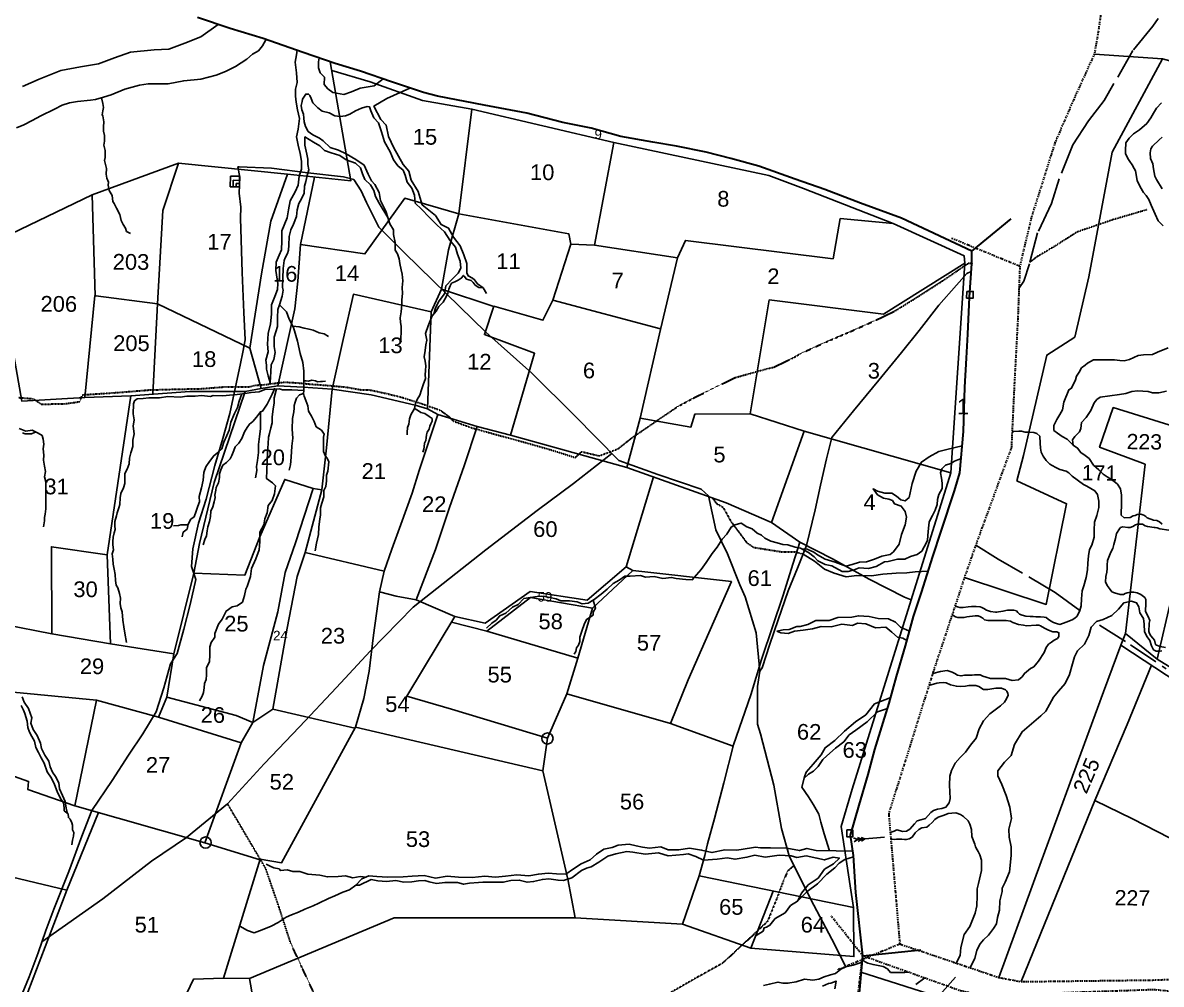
# Model space of a CAD drawing. Header units: inches. Extents: x 304037 to 460575, y 1453943 to 1639883.
# Drawn here: x 338731 to 340576, y 1597425 to 1598984 of the extents above; entities that cross this region are included whole.
import ezdxf

# ---------------------------------------------------------------- set-up
doc = ezdxf.new("R2010")
doc.units = ezdxf.units.IN
doc.header["$MEASUREMENT"] = 0
for name, pattern in [('ACAD_ISO02W100', [15, 12, -3]), ('ACAD_ISO07W100', [3, 0, -3]), ('BORDER', [1.75, 0.5, -0.25, 0.5, -0.25, 0, -0.25])]:
    doc.linetypes.add(name, pattern=pattern)
for name, color, linetype in [('CARTTRACK', 30, 'ACAD_ISO02W100'), ('NALA', 4, 'Continuous'), ('ROUND WELL', 5, 'Continuous'), ('SQUAREWELL', 5, 'Continuous'), ('SURVEY_BND', 7, 'Continuous'), ('SURVEY_NO', 7, 'Continuous'), ('VILLAGE_AREA', 1, 'Continuous')]:
    doc.layers.add(name, color=color, linetype=linetype)
doc.layers.add('FOOTPATH', color=150, linetype='ACAD_ISO07W100', lineweight=30)
doc.layers.add('VILL_BOUNDARY', color=6, linetype='BORDER', lineweight=30)
doc.styles.get("Standard").update_dxf_attribs({"font": 'arial.ttf'})
doc.dimstyles.get("Standard").update_dxf_attribs({"dimtxt": 0.18, "dimasz": 0.18, "dimexe": 0.18, "dimexo": 0.0625, "dimgap": 0.09, "dimtad": 0, "dimtih": 1, "dimtoh": 1, "dimdec": 4, "dimzin": 0, "dimdsep": 46, "dimtxsty": 'Standard', "dimcen": 0.09, "dimadec": 0, "dimazin": 0, "dimtfac": 1, "dimtdec": 4, "dimtofl": 0, "dimtmove": 0, "dimatfit": 3, "dimfxl": 0, "dimtolj": 1, "dimtzin": 0, "dimarcsym": 0})

# ---------------------------------------------------------------- blocks, each defined once
blk = doc.blocks.new('KESAMANENIPALLE')
at = {"layer": 'NALA'}
for points in [[(10.57, 728.79), (9.01, 728.71), (6.43, 728.67), (3.26, 728.67), (2.08, 730.18), (0.34, 731.25), (-3.72, 731.99), (-5.79, 732.62), (-6.89, 733.1), (-8.08, 734.02)], [(17, 726.4), (13.43, 723.76)]]:
    blk.add_lwpolyline(points, dxfattribs=at)
at = {"layer": 'SURVEY_BND'}
blk.add_lwpolyline([(-8.74, 729.02), (27.06, 717.1), (25.16, 682.52), (22.02, 646.9), (33.46, 617.46), (32.13, 567.52), (33.64, 538.52), (-19.92, 561.35)], dxfattribs=at)
at = {"layer": 'VILL_BOUNDARY'}
for points in [[(-7.86, 735.65), (-20.31, 751.71)], [(-290.03, 230.92), (-272.55, 270.32), (-266.57, 285.03), (-252.8, 315.74), (-244.47, 335.32), (-236.68, 352.23), (-214.56, 403.74), (-196.85, 434.47), (-153.37, 446.23), (-98.93, 461.11), (-86.8, 477.48), (-64.52, 504.98), (-50.33, 523.41), (-28.95, 549.69), (-19.92, 561.35), (-21.47, 597.59), (-16.22, 656.27), (-12.61, 699.8), (-7.86, 735.65), (31.41, 721.04), (40.27, 719.11), (68.68, 719.62), (109.24, 720.52), (195.68, 710.91)]]:
    blk.add_lwpolyline(points, dxfattribs=at)
blk = doc.blocks.new('PALLAKONDA')
at = {"layer": 'CARTTRACK'}
for points in [[(277.42, 170.11), (275.15, 174.5), (271.82, 180.8), (268.32, 187.74), (267.09, 192.08), (265.83, 198.96), (263.63, 207.12), (263.15, 208.66), (263.15, 214.66), (263.51, 217.08), (262.88, 223.21), (261.1, 228.93), (260.25, 230.85), (258.27, 235.79), (256.38, 239.59), (255.18, 245), (253.99, 246.06), (247.09, 248.32), (240.86, 250.52), (233.76, 257.69), (226.97, 264.36), (219.61, 270.86), (211.18, 278.99), (206.52, 283.51), (202.47, 287.49), (200.49, 291.42), (199.66, 293.31), (198.46, 295.08), (196.82, 295.51), (191.15, 296.13), (185.34, 296.8), (180.19, 296.99), (180.01, 297), (180.31, 295.34), (180.24, 292.82), (180.47, 290.58), (180.47, 288.83), (180.76, 280.18), (181.04, 273.8), (181.31, 269.45), (180.95, 267.48), (180.58, 265.69), (179.71, 261.71), (178.9, 257.72), (177.83, 253.73), (176.54, 249.45), (175.18, 244.08), (174.01, 240.21), (173.13, 236.12), (172.93, 233.32), (173.62, 231.24), (172.76, 227.25), (171.77, 223.36), (170.69, 219.44), (169.64, 217.79), (168.61, 213.99), (167.4, 210.17), (165.31, 206.65), (163.02, 203.21), (160.47, 199.16), (157.24, 194.4), (155.66, 190.31), (153.62, 184.67), (151.29, 178.67), (150.03, 175.23), (148.79, 171.7), (147.39, 167.87), (145.29, 162.71)], [(296.85, 280.9), (296.14, 280.61), (294.51, 278.74), (291.73, 275.52), (288.59, 271.49), (285.81, 267.98), (282.22, 263.53), (278.2, 258.66), (274.78, 254.35), (273.93, 250.95), (273.01, 246.76), (272.18, 242.86), (270.84, 237.14), (269.4, 233.53), (267.93, 229.9), (266.37, 225.29), (265.07, 221.43), (263.84, 217.63), (263.51, 217.08)], [(239.76, 251.63), (233.68, 246.84), (227.89, 242.54), (219.79, 236.19), (213.03, 230.82), (208.27, 227.04), (201.45, 219.99), (196.1, 214.18), (190.24, 207.88), (184.63, 201.96), (178.85, 195.58), (172.35, 190.19), (166.8, 186.35), (159.09, 180.31), (149.41, 173.46)], [(270.3, 235.78), (272.09, 234.68), (273.69, 233.42), (275.24, 232.76), (277.15, 232.2), (278.87, 232.44), (281.18, 232.39), (283.01, 232.66), (285.11, 232.84), (286.82, 232.89), (288.13, 233.05), (290.2, 233.16)]]:
    blk.add_lwpolyline(points, dxfattribs=at)
at = {"layer": 'FOOTPATH', "ltscale": 0.0003}
for points in [[(145.22, 260.09), (147.62, 259.92), (148.88, 259.05), (152.71, 259.16), (154.98, 259.49), (155.45, 260.59), (158.2, 260.77), (161.88, 261.05), (165.94, 261.4), (170.09, 261.55), (174.02, 261.63), (178.37, 261.99), (180.65, 261.99), (181.96, 261.99), (183.06, 262.26), (184.5, 262.35), (185.97, 262.56), (187.57, 262.77), (189.86, 262.64), (191.54, 262.48), (194.45, 262.28), (197.41, 262.02), (199.71, 261.62), (201.02, 261.62), (203.7, 261.06), (206.4, 260.41), (207.82, 259.95), (209.45, 259.44), (212.43, 258.4), (213.56, 257.58), (214.55, 256.67), (217.42, 255.64), (221.57, 254.51), (225.67, 253.42), (230.1, 252.18), (233.95, 250.98), (234.95, 251.92), (237.77, 251.28), (240.75, 252.41), (242.87, 254.11), (246.51, 256.64), (250.16, 259.15), (252.67, 260.53), (259.32, 263.84), (264.04, 265.17), (265.47, 265.53), (268.4, 266.95), (269.71, 267.71), (274.07, 269.72), (277.86, 271.35), (281.85, 273.17), (284.67, 274.55), (287.95, 276.6), (292.08, 279.28), (294.22, 280.75), (296.35, 282.22), (296.93, 282.22)], [(255.77, 244.7), (256.42, 243.81), (257.5, 243.18), (258.78, 240.92), (261.29, 237.58), (262.4, 236.82), (266.94, 236.12), (269.14, 236.12), (270.41, 235.76)], [(192.7, 165.6), (190.83, 169.58), (189.03, 173.39), (187.1, 179.22), (184.98, 185.3), (179.85, 193.88), (178.85, 195.58)], [(269.05, 186.13), (268.1, 185.32), (267.41, 183.75), (266.44, 181.1), (264.93, 177.29), (262.54, 174.98), (260.26, 172.87), (257.83, 170.59), (253.4, 168.09), (248.67, 165.34)]]:
    blk.add_lwpolyline(points, dxfattribs=at)
at = {"layer": 'NALA'}
for points in [[(176.75, 319.65), (173.97, 317.68), (171.46, 316.67), (168.9, 315.72), (166.55, 315.56), (162.83, 315.17), (160.26, 314.28), (157.74, 313.28), (154.86, 312.82), (151.72, 312.19), (148.26, 310.83), (145.64, 309.61)], [(148.1, 254.58), (147.47, 254.91), (146.46, 254.77), (145.4, 255.16)], [(144.72, 303.05), (145.88, 303.52), (147.21, 304.25), (148.57, 304.99), (150.73, 306.06), (151.99, 306.67), (153.11, 307.07), (154.42, 307.27), (156.5, 307.52), (157.26, 307.6), (158.52, 307.98), (159.77, 308.4), (161.92, 309.27), (164.29, 309.94), (165.66, 310.18), (166.85, 310.18), (168.81, 310.18), (171.31, 310.67), (174, 310.95), (176.45, 311.59), (177.96, 312.16), (179.54, 312.99), (181.31, 314.15), (182.22, 314.94), (183.18, 315.51), (183.81, 316.3), (184.36, 317.28)], [(185.3, 262.67), (184.97, 263.73), (184.72, 264.81), (184.7, 265.45), (184.57, 266.22), (184.95, 267.58), (184.85, 268.77), (184.95, 270.5), (185.32, 272.01), (185.48, 273.59), (185.47, 275.04), (185.99, 276.38), (186.4, 277.52), (186.45, 278.44), (186.14, 280.52), (186.16, 281.88), (186.64, 282.95), (186.99, 283.82), (187.06, 285.24), (187.06, 286.86), (187.9, 288.95), (188.08, 290.22), (188.37, 291.64), (189.14, 293.09), (189.59, 294.13), (189.74, 295.58), (190.11, 296.7), (190.11, 297.98), (189.89, 299.2), (189.56, 300.51), (189.32, 301.85), (189.55, 303.04), (189.75, 304.73), (189.42, 306.11), (189.22, 307.35), (189.13, 308.3), (189.13, 309.44), (189.37, 310.48), (189.24, 312.01), (189.05, 313.7), (189.23, 314.91), (189.32, 315.62)], [(203.07, 311.12), (201.61, 310.02), (199.38, 309.62), (198.03, 309.04), (196.82, 308.61), (195.06, 308.9), (194.27, 309.51), (193.69, 310.2), (193.69, 311.38), (193.03, 312.02), (192.74, 312.84), (192.74, 313.79), (192.84, 314.42)], [(211.31, 273.71), (211.59, 274.69), (212.14, 275.85), (212.99, 276.93), (213.2, 278.23), (214.2, 279.31), (215.17, 280.27), (215.58, 281.04), (215.48, 282.18), (215.03, 283.25), (214.72, 284.4), (213.81, 285.48), (212.96, 286.81), (211.76, 287.88), (210.47, 289.14), (209.25, 290.43), (208.26, 291.36), (208.12, 292.63), (207.69, 293.75), (206.97, 294.71), (206.62, 295.8), (206.29, 296.59), (205.46, 297.29), (204.77, 298.24), (204.23, 299.54), (203.32, 301.12), (202.84, 302.72), (202.33, 304.11), (201.58, 304.92), (201.14, 306.03), (200.9, 306.67), (200.51, 306.71), (199.62, 306.44), (198.67, 306.01), (197.8, 305.5), (197.07, 305.2), (196.23, 305.13), (195.4, 305.22), (194.48, 305.66), (193.37, 305.96), (192.66, 306.46), (191.89, 307.25), (191.62, 307.94), (191.41, 308.45), (191.18, 308.65), (190.73, 308.65), (190.43, 308.17), (190.23, 307.83), (190.16, 307.45), (190.04, 306.84), (190.13, 306.14), (190.42, 305.44), (190.46, 304.83), (190.53, 304.22), (190.75, 303.47), (191.16, 302.71), (191.91, 302.18), (192.99, 301.63), (193.54, 301.2), (194.69, 300.17), (195.98, 299.75), (197.24, 299.15), (198.79, 298.26), (200.1, 297.37), (200.76, 295.96), (201.26, 294.9), (201.81, 294.33), (202.49, 293.03), (202.71, 291.77), (203.6, 290.06), (204.25, 288.07), (204.8, 287.12), (204.8, 286.33), (205.12, 285.08), (205.12, 283.84), (205.48, 283.29), (205.72, 282.5), (205.86, 281.76), (206.09, 280.73), (206.24, 280.06), (206.35, 278.96), (206.22, 277.94), (206.31, 276.95), (206.22, 275.98), (206.22, 275.22), (206.1, 274.04), (205.97, 273.08), (205.99, 272.38), (206.11, 271.71), (206.11, 270.75), (206.05, 269.9), (206.08, 269.52), (206.14, 269.23)], [(207.32, 309.69), (203.66, 307.99), (201.61, 306.8), (202.71, 304.68), (203.57, 303.78), (203.97, 301.96), (204.82, 300.14), (206.33, 297.53), (207.21, 296.44), (207.62, 295.01), (208.73, 293.2), (209.37, 291.12), (211.48, 289.43), (212.43, 287.98), (213.6, 287.42), (214.4, 285.96), (215.43, 284.6), (216.05, 283.15), (216.51, 281.79), (216.51, 280.32), (216.76, 279.82), (217.41, 279.49), (217.76, 279.21), (218.24, 278.56), (219.13, 277.96), (219.7, 277.06)], [(158.2, 307.88), (158.46, 306.97), (158.57, 306.33), (158.44, 305.82), (158.36, 305.17), (158.47, 305.01), (158.59, 304.09), (158.59, 303.28), (158.59, 302.61), (158.75, 301.91), (158.75, 301), (158.64, 300.35), (158.86, 299.5), (158.86, 298.85), (158.86, 298.37), (158.73, 297.89), (158.9, 297.28), (159.09, 296.65), (159.04, 295.75), (159.13, 295.1), (159.38, 294.48), (159.38, 293.99), (159.52, 293.15), (160, 292.36), (160.1, 291.39), (160.35, 291.06), (160.7, 290.31), (161.22, 289.31), (161.43, 288.37), (161.79, 287.74), (162.14, 287.14), (162.33, 286.64), (162.94, 286.33)], [(203.93, 289.06), (202.54, 291.33), (201.91, 292.37), (201.66, 293.36), (201.13, 294.23), (200.23, 295.1), (199.83, 295.99), (199.5, 296.95), (198.74, 297.67), (197.23, 298.2), (196.21, 298.87), (194.84, 299.33), (193.79, 299.7), (193.03, 300.41), (192, 301.02), (190.65, 301.82), (190.65, 300.53), (190.95, 299.09), (191.15, 298.27), (191.15, 297.43), (191.27, 296.57), (191.02, 295.69), (190.82, 294.75), (190.59, 293.98), (190.56, 292.88), (190.14, 291.98), (189.73, 291.23), (189.48, 290.23), (189.37, 289.16), (188.9, 287.93), (188.48, 287.04), (188.22, 285.97), (188.15, 284.55), (188.11, 283.8), (187.97, 283.23), (187.61, 282.55), (187.42, 282.13), (187.27, 280.84), (187.17, 277.84), (187.28, 277.4), (187.13, 276.44), (186.71, 275.09), (186.48, 274.32), (186.44, 273.03), (186.44, 271.63), (185.93, 269.93), (185.93, 268.43), (186.09, 267.48), (185.87, 266.36), (185.46, 265.51), (185.38, 264.4), (185.3, 262.67), (185.18, 262.48)], [(219.13, 277.96), (218.47, 277.96), (217.87, 278.35), (217.54, 278.8), (217.24, 279.1), (216.49, 279.31), (216.11, 279.8), (216.02, 279.89), (215.64, 279.43), (215.15, 279.14), (214.65, 278.86), (214.11, 278.63), (213.87, 278.23), (213.68, 277.69), (213.53, 277.06), (213.27, 276.48), (212.77, 275.64), (212.09, 274.9), (211.7, 274.16), (211.05, 273.41), (210.43, 271.82), (210.01, 270.6), (210.21, 269.53), (210.07, 268.8), (209.94, 267.93), (209.78, 266.89), (209.97, 266.23), (210.05, 265.47), (210.04, 264.71), (209.98, 264.06), (210.05, 263.44), (209.68, 262.44), (209.42, 261.62), (209.12, 260.78), (208.73, 260.11), (208.48, 259.45), (208.32, 258.65), (207.73, 257.64), (207.53, 257.04), (207.44, 256.17), (207.21, 255.64), (207.14, 254.86), (207.14, 254.49)], [(186.71, 275.09), (187.84, 273.97), (188.27, 272.78), (188.98, 271.49), (189.62, 269.29), (190.05, 267.34), (190.47, 265.88), (190.66, 264.54), (190.66, 263.64), (190.67, 262.62), (190.67, 261.45), (190.6, 260.94), (190.73, 260.52), (190.99, 259.86), (191.3, 259.01), (191.42, 258.16), (191.89, 257.34), (192.33, 256.51), (192.67, 255.67), (193.54, 255.13), (193.93, 254.48), (193.84, 254.02), (193.85, 253.29), (193.85, 252.75), (193.86, 251.76), (194.1, 251.11), (194.49, 250.58), (194.7, 250.09), (194.57, 248.63), (194.37, 248), (194.37, 247.07), (194.24, 246.18), (193.93, 245.51), (193.93, 244.53), (193.6, 243.5), (193.43, 242.79), (193.43, 241.65), (193.32, 240.94), (193.16, 239.74), (193.1, 238.5), (192.95, 237.82), (192.8, 237.15), (192.62, 235.94)], [(188.86, 271.7), (189.89, 271.6), (190.65, 271.39), (191.46, 271.2), (192.13, 271.07), (193.09, 270.63), (193.87, 270.47), (194.53, 270.08)], [(190.67, 263), (191.03, 262.97), (191.41, 262.93), (191.92, 263.09), (192.5, 262.97), (192.83, 262.83), (193.29, 262.9), (193.64, 262.9), (194.1, 262.92)], [(190.67, 261.45), (188.76, 261.54), (187.25, 261.54), (186.79, 261.7), (185.82, 261.63), (184.48, 261.57), (183.54, 261.2), (182.28, 261.1), (181.31, 260.9), (180.08, 260.78), (178.83, 260.66), (177.78, 260.54), (176.22, 260.56), (175.8, 260.4), (174.39, 260.55), (173.37, 260.47), (172.03, 260.47), (170.98, 260.31), (169, 260.36), (167.72, 260.17), (165.99, 260.17), (165.09, 260.04), (164.12, 259.99), (163.7, 259.68), (163.58, 259.17), (163.56, 258.66), (163.49, 258.08), (163.51, 257.59), (163.68, 256.64), (163.53, 255.61), (163.7, 254.39), (163.5, 253.38), (163.5, 252.39), (163.16, 251.38), (162.94, 250.52), (162.92, 249.65), (162.63, 248.77), (162.26, 248.06), (162.26, 247.26), (162.22, 246.47), (162.05, 245.79), (161.63, 244.89), (161.49, 244.2), (161.49, 243.17), (161.32, 242.59), (161.07, 241.82), (160.95, 241.35), (160.7, 240.43), (160.7, 239.74), (160.75, 239.14), (160.61, 238.63), (160.42, 237.94), (160.36, 237.23), (160.36, 236.74), (160.47, 235.94), (160.29, 235.3), (160.38, 234.42), (160.45, 233.66), (160.61, 232.86), (160.75, 231.97), (160.84, 231.02), (160.94, 230.32), (161.19, 229.89), (161.47, 228.98), (161.66, 228.24), (161.58, 227.38), (161.69, 226.68), (161.91, 226.03), (162.02, 224.72), (162.18, 223.67), (162.36, 222.65), (162.63, 221.19)], [(186.3, 261.67), (185.94, 260.24), (185.95, 259.47), (185.8, 258.42), (185.63, 257.24), (185.63, 256.27), (185.45, 255.48), (185.26, 254.58), (185.07, 253.97), (185.05, 252.92), (184.92, 251.63), (184.82, 248.67), (184.8, 247.39), (185.78, 246.7), (186.25, 246.22), (186.06, 244.99), (185.69, 243.91), (185.1, 243.09), (184.92, 241.94), (184.56, 240.95), (184.4, 240.03), (183.76, 238.86), (183.76, 237.32), (183.68, 236.01), (183.18, 234.6), (182.49, 233.06), (182.35, 231.79), (181.81, 230.21), (181.58, 229.76), (181.39, 228.74), (181.06, 227.7), (180.25, 227.1), (179.42, 226.95), (178.48, 226.26), (177.87, 224.98), (177.26, 224.18), (176.67, 222.66), (176.67, 222.1), (176.1, 221.23), (175.92, 220.55), (175.92, 219.28), (175.87, 218.14), (175.39, 217.28), (175.39, 216.08), (175.37, 215.37), (175.11, 214.72), (175.03, 214.02), (174.95, 213.26), (174.74, 212.67), (174.32, 211.96)], [(186.06, 261.77), (185.62, 260.83), (185.35, 260.3), (184.86, 259.24), (184.08, 258.12), (183.78, 258), (183.18, 257.14), (182.57, 256.47), (182.03, 256.04), (181.7, 255.51), (181.25, 254.83), (180.82, 253.77), (180.36, 253.03), (179.78, 252.43), (179.55, 251.82), (179.25, 251.06), (178.97, 250.5), (178.44, 249.94), (177.84, 249.48), (177.52, 248.75), (177.3, 248.09), (177.3, 247.51), (177.18, 246.69), (176.78, 245.92), (176.72, 245.48), (176.57, 244.69), (176.65, 244.35), (176.46, 243.62), (176.26, 242.83), (175.96, 242.14), (175.9, 241.31), (175.76, 240.49), (175.47, 239.68), (175.38, 239.04), (175.3, 238.21), (175, 237.65), (174.75, 236.81)], [(171.44, 238.05), (171.57, 238.8), (172.2, 239.28), (172.36, 240.09), (172.8, 240.84), (173.3, 241.26), (173.61, 242.15), (173.86, 242.95), (174.12, 243.64), (174.11, 244.5), (174.43, 245.85), (174.73, 247.11), (174.82, 248.31), (175.15, 249.22), (175.68, 250.04), (176.39, 250.99), (177.05, 251.5), (177.68, 252.11), (177.99, 253.17), (178.46, 254.23), (178.82, 255.05), (179.05, 256.32), (179.66, 257.75), (180.14, 258.66), (180.39, 259.68), (180.81, 260.85)], [(190.6, 260.94), (189.97, 260.75), (189.52, 260.22), (189.32, 259.6), (189.12, 259.07), (189.12, 258.6), (189.12, 258.05), (188.91, 256.99), (188.86, 255.3), (188.98, 253.86), (188.8, 252.57), (188.72, 250.8), (188.62, 249.62), (188.41, 248.72)], [(183.78, 258), (183.79, 256.51), (183.79, 255.3), (183.66, 254.09), (183.5, 252.81), (183.5, 251.53), (183.33, 250.28), (183.2, 249.32), (183.26, 248.64), (183.06, 247.51)], [(208.32, 258.65), (208.76, 258.42), (209.32, 258.04), (209.95, 257.87), (210.67, 257.42), (211.14, 257.08), (211.14, 256.65), (210.93, 256.25), (210.75, 255.85), (210.64, 255.39), (210.36, 254.89), (210.21, 254.47), (210.21, 254.02), (210.13, 253.57), (209.91, 253.14), (209.88, 252.55), (209.8, 252.21), (209.67, 251.71)], [(153.38, 193.91), (153.18, 194.73), (152.98, 195.81), (152.58, 196.78), (152.09, 197.81), (151.95, 198.77), (151.46, 199.76), (150.95, 200.49), (150.59, 201.3), (150.35, 202.22), (149.73, 203.16), (149.2, 204.2), (149.03, 205.08), (148.49, 206.3), (147.85, 207.27), (147.49, 208.27), (147.61, 209.08), (147.07, 210.57), (146.38, 211.59), (146.06, 212.46)], [(145.9, 254.47), (146.36, 254.33), (146.74, 254.33), (147.34, 254.35), (147.8, 254.54), (148.1, 254.58), (148.39, 254.45), (149.06, 254.07), (149.21, 253.47), (149.33, 252.7), (149.22, 251.95), (149.3, 250.94), (149.3, 250.17), (149.45, 249.21), (149.59, 248.32), (149.46, 247.51), (149.61, 246.91), (149.67, 246.47), (149.69, 243.45), (149.69, 242.41), (149.59, 241.56), (149.48, 241.02), (149.48, 240.46), (149.32, 239.54)], [(145.91, 211.07), (146.28, 210.33), (146.52, 209.79), (146.88, 208.55), (146.98, 207.58), (147.27, 206.82), (147.66, 206.12), (148.07, 205.41), (148.26, 204.36), (148.69, 203.57), (149.16, 202.74), (149.6, 201.9), (150.09, 200.53), (150.79, 199.5), (151.26, 198.51), (151.69, 197.4), (152.26, 196.27), (152.71, 195.61), (152.85, 194.81), (152.85, 194.33), (153.47, 193.83), (153.52, 193.25), (153.78, 193), (154.09, 192.42), (154.18, 192.02), (154.18, 191.32), (154.41, 190.9), (154.35, 190.28), (154.19, 189.63), (154.11, 188.92)], [(295.54, 253.17), (293.08, 252.53), (291.8, 252.23), (290.29, 251.38), (289.09, 250.53), (288.24, 249.1), (287.6, 247.13), (287.11, 244.9), (286.48, 244.33), (285.82, 244.48), (285.09, 245.1), (284.37, 245.57), (283.23, 245.57), (282.08, 245.89), (281.38, 246.22), (282.1, 245.26), (283.04, 244.77), (283.9, 244.61), (284.48, 244.4), (284.81, 243.85), (285.87, 243.47), (286.52, 242.67), (286.73, 241.73), (286.53, 240.5), (285.95, 238.96), (285.57, 237.46), (284.7, 236.24), (284.17, 235.77), (282.82, 235.53), (281.66, 235.02), (280.39, 234.58), (279.28, 234.55), (278.1, 234.15), (277.09, 233.91), (275.42, 234.55), (273.83, 235), (272.56, 235.67), (272, 236.08), (270.93, 236.59), (269.98, 236.63)], [(295.36, 251.12), (294.31, 250.69), (293.72, 250.32), (292.87, 250.08), (292.31, 249.45), (292.11, 248.81), (292.26, 247.97), (292.4, 247.17), (292.38, 246.34), (291.88, 245.4), (291.66, 244.57), (291.59, 243.79), (291.26, 242.86), (290.86, 242.02), (290.53, 241.47), (290.36, 240.98), (290.23, 240.02), (290.16, 238.83), (290.09, 238.03), (289.54, 237.03), (289.2, 236.37), (288.47, 235.8), (287.37, 235.47), (286.51, 235.03), (285.3, 235.03), (283.85, 234.69), (283.26, 234.62), (281.96, 233.88), (280.72, 233.52), (279.23, 233.62), (278.46, 233.31), (277.5, 233.05), (276.51, 233.05), (274.9, 233.94), (273.83, 234.14), (272.63, 234.71), (272.04, 235.36), (271.15, 236.06), (269.85, 236.7), (269.01, 236.89), (267.87, 237.26), (267.08, 237.29), (266.16, 237.56), (265.13, 237.83), (264.16, 238.27), (263.67, 238.76), (262.95, 239.06), (262.18, 239.76), (261.29, 240.07), (260.38, 240.68), (259.42, 240.41), (258.8, 240.02), (258.15, 238.92), (257.38, 238.11), (256.6, 236.8), (255.8, 235.79), (254.85, 234.39), (254.1, 233.23), (253.36, 232.42), (252.66, 231.62), (251.62, 231.66), (250.08, 231.8), (249.38, 231.96), (247.99, 231.79), (246.62, 232.08), (245.21, 232), (244.4, 232.25), (242.8, 232.13), (241.91, 232.13), (241.05, 231.51), (240.08, 230.96), (239.13, 230.02), (238.17, 229.25), (237.08, 228.38), (236.12, 227.81), (235.15, 227.67), (234.34, 228.02), (233.12, 228.17), (231.74, 228.17), (231.01, 228.44), (228.97, 228.88), (227.99, 228.8)], [(170.03, 239.78), (170.84, 239.86), (171.17, 239.95), (172.01, 239.94), (172.34, 239.96)], [(227.99, 228.8), (225.88, 228.51), (224.99, 227.53), (224.05, 227.08), (223, 226.15), (222.04, 225.7), (221.47, 225), (220.76, 224.55), (219.93, 223.73)], [(236.92, 228.28), (237.29, 227.03), (236.9, 226.35), (236.9, 225.91), (235.85, 225.22), (235.49, 224.39), (235.15, 223.47), (234.81, 222.4), (234.81, 221.67), (234.61, 221.09), (234.27, 220.7), (234.17, 220.09), (233.93, 219.68)], [(287.29, 223.62), (285.83, 224.24), (285.06, 225.01), (283.94, 225.53), (282.3, 225.58), (280.84, 225.91), (279.16, 226.01), (278.08, 225.8), (275.86, 225.74), (274.48, 225.23), (272.39, 225.23), (271.08, 224.59), (269.87, 224.26), (269.35, 224.26), (268.11, 223.76), (267.18, 223.69), (266.18, 223.48)], [(286.87, 222.08), (286.22, 222.48), (285.4, 222.62), (284.46, 223.44), (283.52, 224.19), (281.87, 224.1), (280.34, 224.75), (279.03, 224.82), (278.23, 224.44), (276.5, 224.63), (274.83, 224.23), (273.24, 224.28), (271.87, 223.87), (270.34, 223.66), (268.99, 223.52), (267.95, 223.14), (266.8, 223.24), (266.18, 223.48)], [(274.73, 188.57), (273.89, 191.26), (273.33, 193.13), (273, 194.37), (272.16, 195.86), (271.34, 197.13), (270.26, 198.65), (270.67, 200.29), (270.94, 201.07), (272.04, 202.35), (273.33, 203.81), (273.98, 204.95), (275.47, 206.14), (277.01, 207.64), (278.78, 209.13), (280.38, 210.25), (281.78, 212.02), (284.35, 213.02)], [(283.84, 211.24), (282.24, 210.72), (280.63, 209.11), (278.81, 207.78), (277.79, 207.03), (276.91, 205.92), (275.61, 204.93), (274.23, 203.66), (273.59, 203.1), (272.87, 201.97), (272.1, 201.21), (271.3, 200.73), (270.61, 200.05)], [(278.43, 188.54), (275.79, 188.55), (272.59, 188.61), (271.12, 188.92), (269.95, 188.56), (267.95, 188.96), (265.33, 188.96), (263.73, 188.96), (262.94, 189.08), (260.66, 188.7), (259.9, 188.58), (258.05, 188.62), (256, 188.19), (254.35, 188.58), (252.46, 188.84), (250.72, 188.6), (249.03, 188.6), (247.86, 189.04), (246.08, 188.84), (244.96, 189.01), (243.94, 189.21), (242.82, 189.48), (241.05, 189.31), (240.11, 188.89), (238.79, 188.62), (237.64, 187.83), (236.62, 186.92), (235.2, 186.27), (233.99, 185.5), (232.77, 184.65), (231.3, 184.65), (229.94, 184.77), (228.4, 184.61), (226.85, 184.34), (224.97, 184.5), (223.16, 184.24), (221.59, 184.07), (219.89, 184.23), (217.85, 184.03), (215.68, 184.04), (213.85, 184.21), (212.01, 183.91), (210.22, 184.28), (208.32, 184.18), (206.86, 184.07), (204.38, 184.03), (202.68, 184.08), (201.4, 184.19), (200.29, 183.7), (199.34, 182.71)], [(180.91, 176.07), (182.1, 175.43), (183.2, 175.02), (184.46, 175.51), (185.91, 176.13), (187.02, 176.68), (188.27, 177.55), (189.1, 177.94), (190.21, 178.37), (191.23, 178.84), (192.55, 179.38), (193.47, 179.83), (195.02, 180.55), (195.98, 180.97), (197.3, 181.56), (198.32, 181.96), (199.34, 182.71), (199.94, 182.71), (201.77, 183.64), (202.84, 183.42), (204.22, 183.32), (205.69, 183.5), (207, 183.23), (208.24, 183.3), (209.29, 183.43), (210.32, 183.5), (211.02, 183.29), (212.19, 183.05), (213.53, 183.22), (215.54, 183.22), (216.49, 182.93), (217.46, 183.13), (218.89, 183.21), (219.54, 183.28), (220.48, 183.28), (221.82, 183.28), (222.81, 183.3), (224.03, 183.58), (225.35, 183.65), (226.61, 183.3), (227.64, 183.43), (229.03, 183.78), (230.04, 183.89), (231.55, 183.64), (232.4, 183.64), (233.73, 184.07), (235.27, 185.23), (236.03, 185.62), (236.81, 185.79), (238.01, 186.55), (239.46, 187.54), (240.72, 187.93), (242.44, 188.26), (243.44, 188.18), (245.38, 187.89), (247.48, 188.08), (249.06, 187.64), (251.51, 187.83), (252.22, 187.94), (253.43, 187.56), (254.67, 186.99), (256.87, 187.16), (258.44, 187.37), (259.71, 187.14), (261.58, 187.46), (262.84, 187.78), (264.49, 187.51), (266.72, 187.83), (268.65, 187.72), (269.52, 187.46), (271, 187.71), (272.73, 187.39), (273.93, 187.1), (275.34, 187.54), (276.3, 187.41), (275.39, 186.47), (273.96, 185.6), (272.93, 184.2), (271.36, 183.12), (270.3, 181.8), (269.69, 180.5), (268.54, 179.8), (267.7, 178.64), (266.14, 177.72), (265.31, 176.66), (264.74, 176.32), (264.4, 176.24), (264.22, 175.71), (263.11, 175.01)], [(278.56, 187.6), (277.15, 187.17), (276.3, 186.57), (275.58, 185.86), (274.3, 184.83), (272.83, 183.29), (271.22, 182.03), (269.68, 180.5)], [(200.97, 184), (200, 184.08), (198.88, 183.88), (197.69, 184.19), (196.5, 184.05), (194.81, 183.99), (193.59, 184.27), (191.7, 184.4), (190.4, 184.85), (189.31, 184.81), (188.38, 185.08), (187.32, 184.97), (187.1, 185.26), (186.28, 185.42), (185.71, 185.68), (185.05, 185.96)], [(280.01, 170.87), (278.61, 170.37), (277.42, 170.11), (276.6, 169.71), (275.8, 169.03), (274.96, 168.78), (274, 168.48), (273.15, 168.11), (272.16, 167.95), (270.83, 168.1), (269.5, 167.67), (268.21, 167.43), (267.41, 167.43), (266.61, 167.6), (265.26, 167.28), (264.33, 167.03)], [(273.71, 166.97), (274.69, 167.42), (275.06, 167.47), (275.88, 167.8), (275.68, 166.56)]]:
    blk.add_lwpolyline(points, dxfattribs=at)
at = {"layer": 'ROUND WELL'}
for centre in [(229.73, 206.22), (175.38, 189.38)]:
    blk.add_circle(centre, 0.888, dxfattribs=at)
at = {"layer": 'SQUAREWELL'}
for points in [[(178.8, 295.53), (180.27, 295.53), (180.27, 293.83), (178.8, 293.83)], [(179.25, 294.86), (180.27, 294.86), (180.27, 293.83), (179.25, 293.83)], [(179.72, 294.35), (180.27, 294.35), (180.27, 293.83), (179.72, 293.83)], [(296.13, 277.74), (297.17, 277.74), (297.17, 276.69), (296.13, 276.69)], [(277.47, 191.89), (278.42, 191.89), (278.42, 190.81), (277.47, 190.81)]]:
    blk.add_lwpolyline(points, close=True, dxfattribs=at)
at = {"layer": 'SURVEY_BND'}
for points in [[(187.9, 295.86), (197.98, 294.86), (194.63, 313.8)], [(192.22, 295.43), (190.01, 284.7), (200.3, 283.24), (206.58, 292.13), (215.19, 289.68), (217.21, 306.39), (209.33, 307.74), (200.97, 310.63), (194.87, 312.44)], [(217.21, 306.39), (239.82, 301.19)], [(284.36, 288.5), (270.06, 294.02), (264.55, 296.03), (239.82, 301.19), (236.85, 284.82), (250.07, 282.87), (251.31, 285.65), (274.84, 282.83), (275.94, 289.23), (284.36, 288.5)], [(156.81, 292.42), (170.54, 297.53)], [(167.31, 275.15), (168.07, 290.01), (170.54, 297.53), (187.9, 295.86), (185.28, 288.38), (183.86, 279.97), (182.04, 268.14)], [(155.8, 260.13), (145.79, 259.5), (142.37, 278.32), (141.04, 284.76), (156.81, 292.42), (157.39, 276.38)], [(215.19, 289.68), (213.6, 283.96), (212.53, 277.69), (220.86, 274.95)], [(215.19, 289.68), (232.75, 286.58), (233.04, 284.97)], [(284.36, 288.5), (295.7, 283.41), (295.79, 282.26), (282.91, 274.05), (264.7, 276.23), (261.74, 258.1), (252.96, 258), (252.34, 255.91), (244.22, 257.29), (247.39, 271.45), (250.07, 282.87)], [(195.2, 261.68), (190.58, 261.96), (186.55, 262.17), (189.15, 274.43), (189.63, 278.87), (190.01, 284.7)], [(247.41, 271.54), (230.27, 276.03), (233.04, 284.97), (236.85, 284.82)], [(270.38, 255.34), (293.75, 248.86), (295.79, 282.26)], [(212.53, 277.69), (210.86, 274.08), (210.38, 258.63), (212.05, 257.74)], [(167.31, 275.15), (157.48, 276.37), (157.3, 276.39), (155.8, 260.13), (163.13, 260.45)], [(210.86, 274.08), (198.49, 276.81), (196.89, 269.59), (195.2, 261.68), (201.42, 260.8), (208.43, 259.2), (210.38, 258.63)], [(230.27, 276.03), (228.69, 272.82), (220.88, 275.01), (219.39, 270.5), (227.39, 267.56), (223.63, 254.47), (242.15, 249.45), (244.22, 257.29)], [(181.31, 261.22), (183.86, 261.72), (182.04, 268.14), (167.31, 275.15), (166.65, 260.73)], [(170.17, 219.43), (160.08, 220.96), (159.51, 235.14), (163.13, 260.45), (172.53, 261.19), (181.31, 261.22), (176.48, 246.71), (174.18, 237.01), (173.28, 232.28)], [(186.55, 262.17), (183.86, 261.72)], [(195.2, 261.68), (194.3, 252.31), (193.63, 245.63)], [(218.28, 255.87), (212.05, 257.74), (210.41, 252.78), (209.12, 248.77), (208, 245.18), (206.2, 240.2), (204.81, 236.25), (203.59, 232.75), (202.87, 229.44), (205.55, 228.75), (208.72, 228.19)], [(242.15, 249.45), (258, 243.89), (265.26, 240.8), (270.38, 255.34), (261.74, 258.1)], [(243.22, 233.05), (242.14, 233.62), (235.93, 228.26), (226.84, 229.61), (219.7, 224.54), (214.89, 225.58), (208.72, 228.19), (211.77, 236.2), (213.98, 242.93), (216.28, 249.55), (218.28, 255.87), (223.63, 254.47)], [(265.26, 240.8), (269.75, 237.7), (274.96, 235.06), (280.81, 231.85), (286.48, 228.98), (287.52, 228.56), (293.75, 248.86)], [(169.11, 212.49), (170.17, 219.43), (173.28, 232.28), (181.43, 232), (183.76, 238.09), (187.71, 247.28), (192.25, 245.84)], [(246.4, 247.95), (242.14, 233.62)], [(191.01, 235.63), (193.63, 245.63), (192.25, 245.84), (189.44, 237.17), (187.86, 232.42), (186.73, 226.19), (184.47, 217.63), (182.79, 208.51), (185.96, 210.69)], [(287.52, 228.56), (278.27, 198.4), (276.55, 192.44), (278.02, 182.98), (278.6, 179.54), (254.27, 184.39), (254, 184.44), (254.86, 187.72), (255.28, 189.55), (256.37, 193.6), (257.86, 199.27), (259.34, 205.37), (262.06, 213.32), (263.73, 218.96), (265.52, 224.33), (267.1, 229.06), (268.74, 234.35), (269.75, 237.7)], [(143.15, 223.93), (150.76, 222.47), (150.6, 236.37), (159.5, 235.1)], [(199.06, 207.7), (185.96, 210.69), (188.19, 223.6), (189.78, 231.82), (191.01, 235.63), (203.59, 232.75)], [(259.29, 205.16), (249.32, 208.68), (249.32, 208.68), (252.07, 215.65), (255.37, 223.17), (258.91, 231.35), (243.22, 233.05), (236.81, 227.03), (234.5, 219.05), (232.79, 213.36), (249.32, 208.68)], [(199.15, 207.88), (200.45, 212.44), (201.3, 216.82), (201.98, 222.55), (202.87, 229.44)], [(236.81, 227.03), (226.93, 228.65), (220.01, 223.26), (234.5, 219.05)], [(214.89, 225.58), (207.3, 212.85), (214.42, 210.83), (229.72, 206.26), (232.79, 213.36)], [(220.01, 223.26), (214.34, 224.66)], [(150.76, 222.47), (160.08, 220.96)], [(141.82, 213.42), (157.88, 211.95), (167.81, 209.29)], [(182.79, 208.51), (180.14, 209.64), (169.11, 212.49), (167.81, 209.29), (180.96, 205.31), (182.79, 208.51)], [(157.88, 211.95), (154.56, 195.1), (175.29, 189.32)], [(234.31, 177.67), (205.48, 177.52), (182.46, 167.78), (178.34, 167.78), (184.11, 186.75), (187.49, 186.22), (199.15, 207.88), (229.02, 201.07)], [(180.96, 205.31), (175.29, 189.32), (184.08, 186.65)], [(229.72, 206.26), (229.02, 201.07), (233.07, 183.85), (234.31, 177.67), (251.37, 176.74), (254, 184.44)], [(154.56, 195.1), (147.02, 197.7), (147.14, 198.98), (132.53, 204.1), (128.65, 196.02), (126.7, 189.75), (135.73, 185.79), (153.35, 181.66), (158.3, 194.06)], [(153.35, 181.66), (146.53, 163.6), (153.16, 160.29), (152.9, 158.64), (166.18, 155.46), (168.22, 158.71), (171.95, 164.18), (173.55, 167.59), (178.34, 167.78)], [(251.37, 176.74), (262.29, 173), (265.8, 182.09)], [(262.29, 173), (278.71, 171.74), (278.6, 179.54)], [(182.46, 167.78), (184.9, 154.45), (166.18, 155.46)]]:
    blk.add_lwpolyline(points, dxfattribs=at)
at = {"layer": 'VILL_BOUNDARY', "linetype": 'ByBlock'}
for points in [[(279.12, 159.92), (280.1, 171.88), (278.98, 181.94), (278.54, 187.84), (278.04, 191.05), (279.4, 195.85), (280.8, 200.71), (281.85, 204.71), (283.15, 209.02), (284.11, 212.11), (285.25, 216.37), (286.65, 221.28), (287.92, 225.95), (289.15, 229.78), (290.93, 235.49), (292.23, 239.56), (294.34, 246), (295.17, 248.87), (295.73, 255.42), (295.92, 262.52), (296.15, 267.11), (296.37, 270.93), (296.59, 276.84), (296.93, 282.21), (296.93, 284.15), (285.68, 289.38), (279.18, 291.72), (273.45, 293.84), (268.73, 295.46), (262.96, 297.53), (258.46, 298.7), (254.52, 299.7), (249.82, 300.62), (246.03, 301.24), (240.96, 302.13), (236.19, 303.45), (231.72, 304.33), (225.95, 305.76), (219.18, 307.03), (211.72, 308.43), (209.48, 308.97), (204.36, 310.68), (199.43, 312.35), (195.38, 313.55), (190.3, 315.29), (183.91, 317.44), (178.65, 319.01), (173.44, 320.75)], [(296.93, 284.15), (303.16, 289.33)], [(280.1, 171.88), (289.36, 172.88)]]:
    blk.add_lwpolyline(points, dxfattribs=at)
at = {"layer": 'SURVEY_NO'}
for s, height, p in [('15', 2.5, (207.82, 300.69)), ('9', 1.5, (236.75, 301.72)), ('10', 2.5, (226.51, 295.14)), ('8', 2.5, (256.34, 291.05)), ('17', 2.5, (175.17, 283.82)), ('203', 2.5, (160.14, 280.54)), ('11', 2.5, (221.21, 280.94)), ('16', 2.5, (185.67, 278.76)), ('14', 2.5, (195.51, 278.91)), ('2', 2.5, (264.37, 278.75)), ('7', 2.5, (239.58, 277.95)), ('206', 2.5, (148.68, 273.79)), ('205', 2.5, (160.27, 267.59)), ('13', 2.5, (202.49, 267.46)), ('18', 2.5, (172.83, 265.12)), ('12', 2.5, (216.65, 264.92)), ('6', 2.5, (235.09, 263.61)), ('3', 2.5, (280.44, 263.78)), ('1', 2.5, (294.66, 258.16)), ('20', 2.5, (183.84, 249.53)), ('5', 2.5, (255.93, 250.32)), ('21', 2.5, (199.93, 247.42)), ('31', 2.5, (149.44, 244.71)), ('22', 2.5, (209.58, 242.19)), ('4', 2.5, (279.87, 242.85)), ('19', 2.5, (166.27, 239.31)), ('60', 2.5, (227.29, 238.31)), ('61', 2.5, (261.47, 230.67)), ('30', 2.5, (154.13, 228.37)), ('59', 1.5, (228.05, 228.03)), ('25', 2.5, (178.17, 223.01)), ('58', 2.5, (228.21, 223.62)), ('24', 1.5, (185.98, 221.65)), ('23', 2.5, (193.56, 221.16)), ('57', 2.5, (243.89, 220.29)), ('29', 2.5, (155.22, 216.11)), ('55', 2.5, (220.14, 215.1)), ('54', 2.5, (203.87, 210.32)), ('26', 2.5, (174.5, 208.45)), ('62', 2.5, (269.45, 206.23)), ('63', 2.5, (276.73, 203.38)), ('27', 2.5, (165.81, 200.45)), ('52', 2.5, (185.53, 197.86)), ('56', 2.5, (241.31, 194.98)), ('53', 2.5, (207.26, 188.84)), ('65', 2.5, (257.19, 178.29)), ('64', 2.5, (270.2, 175.52)), ('51', 2.5, (164.15, 175))]:
    blk.add_text(s, height=height, dxfattribs=at).set_placement(p)
blk = doc.blocks.new('KANUPURUPALLE')
for points in [[(-1007.7, 283.34), (-1009.23, 283.96)], [(-1007.7, 283.34), (-1009.04, 282.4)], [(-1006.1, 283.5), (-1007.64, 284.12)], [(-1006.1, 283.5), (-1007.44, 282.56)], [(-1004.78, 283.63), (-1006.32, 284.25)], [(-1004.78, 283.63), (-1006.12, 282.69)]]:
    blk.add_lwpolyline(points)
at = {"layer": 'CARTTRACK'}
for points in [[(-816.01, 672.57), (-829.79, 658.93), (-837.85, 651.09), (-844.17, 646.43), (-851.02, 644.3), (-863.76, 641.07), (-868.42, 642.47), (-874.81, 640.47), (-880.47, 631.37), (-885.12, 620.46), (-895.85, 605.13), (-903.5, 595.36), (-914.5, 575.63), (-920.62, 567.45), (-926.62, 557.96), (-931.82, 544.53), (-934.75, 534.72), (-940.07, 523.15), (-943.07, 510.86), (-945.2, 504.02), (-947.08, 501.16)], [(-913.56, 369.02), (-901.25, 361.49), (-887.13, 352.23)], [(-921.47, 374.69), (-931.21, 381.68), (-944.18, 389.1), (-953.83, 394.42), (-962.75, 399.85)]]:
    blk.add_lwpolyline(points, dxfattribs=at)
at = {"layer": 'FOOTPATH', "ltscale": 0.001}
blk.add_lwpolyline([(-897.13, 532.8), (-910.51, 528.66), (-924.45, 523.69), (-933.22, 517.94), (-940.31, 513.6), (-942.89, 511.59)], dxfattribs=at)
at = {"layer": 'NALA'}
for points in [[(-962.71, 233.5), (-961.97, 234.95), (-960.94, 237.15), (-960.13, 240.48), (-958.9, 242.96), (-957.59, 244.6), (-955.64, 246.36), (-953.67, 249.1), (-952.6, 250.93), (-952.2, 253.42), (-951.49, 256.32), (-951.35, 259.97), (-950.55, 263.67), (-950.46, 265.01), (-949.39, 267.32), (-947.69, 271.42), (-947.2, 277.88), (-947.2, 281.31), (-948.01, 285.09), (-948.15, 288.3), (-947.22, 292.43), (-947.93, 296.92), (-949.43, 301.48), (-951.22, 305.76), (-952.86, 309.25), (-952.79, 311.18), (-950.21, 314.64), (-947.71, 317.2), (-946.36, 321.55), (-943.5, 326.69), (-936.15, 333.06), (-934.29, 334.85), (-932.86, 337.55), (-931.36, 340.41), (-929.44, 342.9), (-926.79, 345.93), (-925.08, 349.49), (-924.08, 353.7), (-923.29, 356.48), (-922.15, 358.76), (-919.44, 361.47), (-917.79, 364.93), (-916.86, 368.21), (-914.79, 370.49), (-912.15, 371.34), (-908.8, 372.84), (-906.23, 375.48), (-904.16, 377.9), (-901.16, 378.61), (-899.1, 378.04), (-898.17, 376.47), (-897.74, 374.12), (-896.31, 371.84), (-896.03, 369.7), (-895.81, 366.71), (-894.81, 364.64), (-893.68, 363.25), (-893, 361.16), (-892.21, 359.66), (-891.11, 359.14), (-889.6, 359.14), (-888.89, 359.26)], [(-887.47, 360.6), (-889.64, 360.96), (-891.03, 361.4), (-891.42, 361.71), (-891.9, 363.41), (-892.57, 364.2), (-893.36, 365.07), (-893.91, 366.06), (-894.11, 366.77), (-894.11, 367.56), (-894.11, 369.18), (-894.11, 370.13), (-893.8, 371.14), (-894.55, 372.76), (-895.1, 373.82), (-895.58, 374.85), (-895.58, 375.76), (-895.46, 376.91), (-895.46, 378.45), (-895.46, 379.43), (-895.89, 380.15), (-897.55, 381.29), (-898.98, 381.96), (-900.28, 382.24), (-901.55, 382.24), (-902.86, 381.96), (-903.73, 381.69), (-904.28, 381.29), (-905.62, 381.25), (-907.92, 381.88), (-908.91, 382.28), (-909.54, 383.15), (-910.74, 384.73), (-911.42, 386.15), (-911.42, 388.16), (-910.98, 389.94), (-910.86, 391.36), (-910.86, 392.75), (-910.82, 394.56), (-909.48, 397.78), (-908.8, 399.32), (-908.37, 400.9), (-907.77, 403.27), (-907.34, 405.21), (-906.27, 407.03), (-905.8, 407.62), (-904.89, 407.86), (-902.91, 407.66), (-902.04, 407.58), (-901.01, 408.02), (-899.94, 408.73), (-899.15, 409.04), (-897.65, 409.04), (-897.17, 408.96), (-896.18, 408.33), (-895.2, 408.13), (-892.66, 407.82), (-892.23, 407.82), (-891.44, 407.62), (-890.37, 407.22), (-886.85, 406.79)], [(-889.54, 409.06), (-890.53, 410.01), (-891.63, 410.57), (-892.86, 410.64), (-895.43, 411.55), (-895.98, 412.11), (-896.78, 412.62), (-897.88, 412.9), (-899.31, 412.78), (-900.18, 412.42), (-900.93, 412.22), (-902.12, 411.59), (-904.45, 411.36), (-905.6, 412.42), (-905.72, 413.29), (-905.64, 416.57), (-905.64, 420.28), (-906.03, 422.8), (-907.3, 424.66), (-908.72, 425.76), (-911.41, 427.42), (-912.91, 428.49), (-914.73, 430.2), (-916.79, 432.01), (-918.49, 434.54), (-920.15, 435.73), (-921.89, 436.87), (-923.16, 438.65), (-924.98, 439.72), (-925.16, 441.89), (-924.25, 443.14), (-922.54, 445.07), (-921.98, 446.32), (-921.75, 448.7), (-919.93, 450.74), (-918.11, 453.47), (-916.86, 456.53), (-915.84, 457.78), (-914.59, 458.8), (-906.98, 459.9), (-904.43, 460.3), (-902.11, 461.18), (-899.95, 461.49), (-895.72, 461.26), (-893.97, 460.78), (-891.49, 460.78), (-888.54, 461.49)], [(-891.26, 541.1), (-893.48, 544.75), (-894.23, 546.07), (-894.72, 548.98), (-895.11, 550.96), (-896, 553.03), (-896.22, 555.18), (-896, 556.81), (-895.25, 557.91), (-892.68, 560.32), (-891.58, 561.46)], [(-924.98, 439.72), (-927.36, 442.07), (-929.31, 443.04), (-931.19, 444.4), (-932.56, 445.44), (-932.69, 447.39), (-931.52, 449.79), (-930.35, 451.8), (-929.37, 453.55), (-928.79, 456.66), (-926.9, 461.5), (-925.86, 462.15), (-924.31, 465.52), (-923.98, 466.95), (-923.01, 468.57), (-922.03, 470.19), (-920.6, 471.36), (-919.76, 472.08), (-918.59, 472.79), (-917.36, 473.44), (-915.08, 473.5), (-912.49, 473.5), (-910.28, 473.5), (-909.11, 473.5), (-907.03, 473.31), (-905.34, 473.18), (-903.27, 473.76), (-899.87, 475.41), (-897.79, 475.67), (-894.16, 475.8), (-892.21, 476.84), (-887.99, 478.59)], [(-890.7, 526.55), (-892.65, 528.5), (-893.82, 531.16), (-895.51, 534.6), (-896.48, 536.8), (-897.52, 538.36), (-898.56, 539.59), (-899.99, 541.73), (-901.09, 544.2), (-901.81, 548.01), (-902.33, 548.98), (-903.18, 550.34), (-904.09, 551.71), (-905, 552.87), (-905.84, 554.82), (-905.84, 556.05), (-905.84, 559.04), (-904.54, 560.92), (-902.85, 562.6), (-900.45, 564.22), (-897.65, 566.79), (-896.09, 569.06), (-895.12, 570.81), (-893.95, 572.82), (-892, 574.96)], [(-970.56, 375.79), (-968.7, 375.21), (-967.34, 375.28), (-965.34, 375.53), (-964.05, 375.64), (-963.11, 375.66), (-962.19, 375.66), (-960.65, 375.62), (-960, 375.35), (-959.23, 374.96), (-958.18, 374.38), (-956.55, 373.84), (-954.57, 373.59), (-954.16, 373.56), (-951.71, 374.01), (-949.93, 374.44), (-948.43, 374.47), (-947.37, 374.47), (-946.39, 374.18), (-945.78, 373.52), (-945.18, 372.95), (-944.03, 372.57), (-942.59, 372.14), (-940.98, 372.03), (-939.8, 372.03), (-938.68, 372.03), (-936.9, 372.03), (-935.43, 371.94), (-934.66, 371.71), (-933.82, 371.17), (-932.87, 370.51), (-931.78, 369.87), (-930.49, 369.44), (-929.2, 369.12), (-926.76, 369.98), (-924.4, 371.01), (-923.33, 371.7), (-922.39, 372.51), (-921.47, 374.69), (-920.98, 376.5), (-920.77, 379.28), (-920.66, 382.44), (-919.97, 384.43), (-919.1, 387.7), (-918.62, 390.69), (-918.56, 393.41), (-918.27, 396.2), (-917.92, 398.81), (-917, 400.42), (-916.17, 403.69), (-916.14, 406.39), (-916.14, 409.55), (-915.22, 412.16), (-914.49, 415.37), (-914.49, 417.87), (-915.1, 420.46), (-916.16, 421.89), (-919.27, 423.65), (-920.62, 424.36), (-925.16, 427.58), (-926.54, 428.87), (-927.59, 429.47), (-930.08, 430.06), (-931.64, 430.89), (-933.11, 431.58), (-934.03, 432.18), (-934.86, 432.91), (-935.5, 433.55), (-936.61, 435.21), (-937.44, 436.82), (-937.8, 438.38), (-937.9, 440.4), (-938.05, 443.05), (-939.33, 444.2), (-940.44, 444.56), (-942.09, 444.61), (-942.74, 444.61), (-943.93, 444.61), (-945.27, 444.93), (-946.37, 445.02), (-948.39, 444.75), (-949.03, 444.69)], [(-978.99, 349.12), (-975.93, 349.95), (-973.34, 350.32), (-971.35, 349.76), (-970.29, 349.26), (-969.23, 348.66), (-967.8, 348.33), (-966.46, 348.61), (-963.41, 348.7), (-962.53, 348.84), (-961.38, 348.84), (-960.36, 348.79), (-959.21, 348.38), (-957.96, 347.92), (-956.21, 347.46), (-955.24, 347.46), (-953.99, 347.5), (-952.24, 347.55), (-951.27, 347.55), (-950.25, 347.59), (-947.63, 346.76), (-945.18, 347.04), (-943.7, 348.33), (-942.87, 349.67), (-940.56, 351.61), (-939.27, 352.34), (-938.11, 353.73), (-937.37, 354.56), (-935.24, 358), (-934.41, 359.99), (-933.53, 361.23), (-932.42, 362.11), (-931.41, 362.89), (-930.07, 363.58), (-929.56, 364.41), (-929.51, 365.8), (-930.3, 366.17), (-931.87, 366.21), (-933.58, 366.81), (-935.01, 367.46), (-936.16, 368.01), (-936.86, 368.47), (-937.41, 368.75), (-938.57, 368.75), (-942.31, 368.34), (-943.46, 368.57), (-945.43, 368.91), (-947.74, 369.6), (-948.71, 370.11), (-950.42, 370.38), (-951.66, 370.38), (-953.37, 370.38), (-954.85, 370.34), (-956.47, 370.34), (-957.53, 370.34), (-958.91, 370.57), (-959.61, 371.17), (-960.44, 371.68), (-961.41, 372.05), (-962.52, 372.05), (-965.79, 371.58), (-966.9, 371.35), (-968.29, 371.35), (-969.44, 371.35), (-970.27, 371.54), (-971.68, 372.25)], [(-994.83, 286.36), (-993.25, 286.87), (-992.21, 287.39), (-989.9, 286.81), (-988.51, 286.95), (-987.18, 287.73), (-985.3, 289.9), (-984.35, 291.05), (-982.94, 291.48), (-981.03, 291.97), (-979, 294.41), (-977.9, 295.22), (-976.31, 295.74), (-974.61, 296.06), (-973.08, 296.63), (-971.86, 298.33), (-971.46, 300.04), (-971.72, 305.24), (-971.72, 308.85), (-971.11, 311.07), (-969.68, 313.9), (-967.78, 316.2), (-965.61, 318.32), (-963.72, 321.05), (-961.54, 323.88), (-960.43, 327.57), (-958.77, 330.8), (-956.28, 333.57), (-952.16, 336.73), (-950.55, 338.25), (-949.81, 339.55), (-949.21, 341.02), (-949.25, 341.67), (-949.71, 342.54), (-950.22, 343.1), (-951.89, 343.74), (-952.95, 343.74), (-954.06, 343.74), (-957.2, 343.14), (-958.9, 343.14), (-960.8, 344.21), (-961.91, 344.62), (-963.11, 344.62), (-964.68, 344.53), (-966.06, 344.34), (-967.82, 344.11), (-969.57, 344.21), (-971.96, 344.78), (-973.62, 345.47), (-974.63, 345.57), (-976.34, 345.47), (-977.36, 345.29), (-980.4, 344.41)], [(-968.24, 235.28), (-966.64, 238.25), (-966.41, 241.41), (-965.18, 246.55), (-963.07, 249.77), (-960.96, 255.01), (-960.32, 257.93), (-960.32, 261.9), (-960.32, 264.65), (-959.79, 266.76), (-958.68, 271.9), (-958.74, 275.91), (-959.5, 278.01), (-960.14, 279.24), (-960.55, 279.94), (-961.19, 281.17), (-961.54, 282.22), (-962.66, 285.17), (-962.84, 287.92), (-963.54, 290.02), (-964.3, 291.31), (-966.11, 292.95), (-967.34, 293.82), (-969.1, 294.35), (-970.68, 294.29), (-972.14, 294.06), (-973.78, 293.47), (-976.12, 292.54), (-977.35, 291.66), (-978.46, 290.43), (-979.51, 289.38), (-980.51, 288.62), (-982.44, 288.33), (-983.67, 287.69), (-985.09, 286.26), (-986.21, 284.57), (-987.43, 283.92), (-988.37, 283.69), (-989.25, 283.69), (-990.3, 283.69), (-991.77, 283.69), (-992.35, 283.69), (-993.23, 283.63), (-993.99, 283.63), (-994.56, 283.65)]]:
    blk.add_lwpolyline(points, dxfattribs=at)
at = {"layer": 'SURVEY_BND'}
for points in [[(-918.66, 593.78), (-891.82, 592.24), (-868.67, 586.31), (-862.16, 584.6), (-849.55, 595.49), (-830.54, 611.27), (-806.11, 631.89), (-799.99, 659.35), (-793.99, 686.02), (-788.8, 710.81)], [(-891.82, 592.24), (-911.14, 555.23), (-919.65, 506.08), (-924.81, 482.3), (-935.78, 475.03), (-944.41, 435.38), (-946.87, 425.4), (-927.17, 416.68), (-934.67, 376.93), (-967, 387.07)], [(-890.67, 356.01), (-903.31, 365.84), (-899.42, 404.28), (-896.51, 432.59), (-914.52, 439.05), (-909.34, 454.78), (-885.34, 447.62)], [(-853, 333.31), (-890.67, 356.01), (-885.62, 379.1), (-880.95, 398.57)], [(-903.31, 365.84), (-905.08, 361.25), (-864.25, 335.16), (-854.87, 328.67), (-801.07, 310.48), (-760.8, 305.12), (-738.32, 301.74), (-685.41, 287.15), (-646.27, 275.12), (-643.82, 267.65), (-605.56, 254.88), (-610.36, 234.28)], [(-951.31, 229.81), (-935.32, 275.76), (-923.41, 309.46), (-911.64, 342.87), (-905.08, 361.25)], [(-870.24, 278.38), (-899.56, 293), (-914.55, 300.03), (-902.21, 330.11), (-892.98, 353.52)], [(-914.55, 300.03), (-942.52, 228.3)]]:
    blk.add_lwpolyline(points, dxfattribs=at)
at = {"layer": 'VILL_BOUNDARY'}
for points in [[(-914.94, 620.6), (-917.3, 602.38), (-918.66, 593.78), (-926.43, 576.06), (-933.69, 558.69), (-942.65, 528.93), (-946.87, 509.87), (-947.38, 489.2), (-948.39, 463.9), (-949.24, 438.48), (-962.75, 399.85), (-967, 387.07), (-978.99, 349.12), (-995.56, 293.68), (-990.49, 242.47), (-951.31, 229.81), (-942.52, 228.3), (-890.67, 229.65), (-873.95, 230.49)], [(-914.94, 620.6), (-917.3, 602.38), (-918.66, 593.78), (-926.43, 576.06), (-933.69, 558.69), (-942.65, 528.93), (-946.87, 509.87), (-947.38, 489.2), (-948.39, 463.9), (-949.24, 438.48), (-962.75, 399.85), (-967, 387.07), (-978.99, 349.12), (-995.56, 293.68), (-990.49, 242.47), (-951.31, 229.81), (-942.52, 228.3), (-890.67, 229.65), (-873.95, 230.49)], [(-946.87, 509.87), (-974.09, 520.61)], [(-946.87, 509.87), (-974.09, 520.61)], [(-946.87, 509.87), (-974.09, 520.61)], [(-990.49, 242.47), (-1014.83, 231.98)], [(-990.49, 242.47), (-1014.83, 231.98)]]:
    blk.add_lwpolyline(points, dxfattribs=at)
at = {"layer": 'SURVEY_NO'}
for s, p in [('223', (-903.92, 438.48)), ('171', (-921.4, 425.97)), ('171', (-921.4, 425.97)), ('227', (-906.19, 258.87))]:
    blk.add_text(s, height=6, dxfattribs=at).set_placement(p)
blk.add_text('225', height=6, rotation=67.5972, dxfattribs=at).set_placement((-917.83, 302.19))
for points in [[(-997.14, 284.39), (-1007.79, 283.34)], [(-968.34, 229.7), (-975.39, 221.65)]]:
    blk.add_leader(points, dimstyle='Standard', override={"dimgap": 0.09, "dimtad": 0})

msp = doc.modelspace()

# ---------------------------------------------------------------- block references
at = {"xscale": 4.020763763909134, "yscale": 4.020763763866853, "zscale": 4.020763763886584, "rotation": 0.7442163432969744}
msp.add_blockref('KESAMANENIPALLE', (340162.1, 1594514.4), dxfattribs=at)
at = {"layer": 'SURVEY_NO', "linetype": 'ByBlock', "xscale": 10.17652388560238, "yscale": 10.17652388574788, "zscale": 10.1765238856269, "rotation": 359.7167516509514}
msp.add_blockref('PALLAKONDA', (337233, 1595736.6), dxfattribs=at)
at = {"layer": 'VILLAGE_AREA', "xscale": 4.11690545397391, "yscale": 4.116905454022344, "zscale": 4.116905453970031, "rotation": 359.2242586303323}
msp.add_blockref('KANUPURUPALLE', (344216, 1596437.2), dxfattribs=at)

doc.saveas('drawing.dxf')
